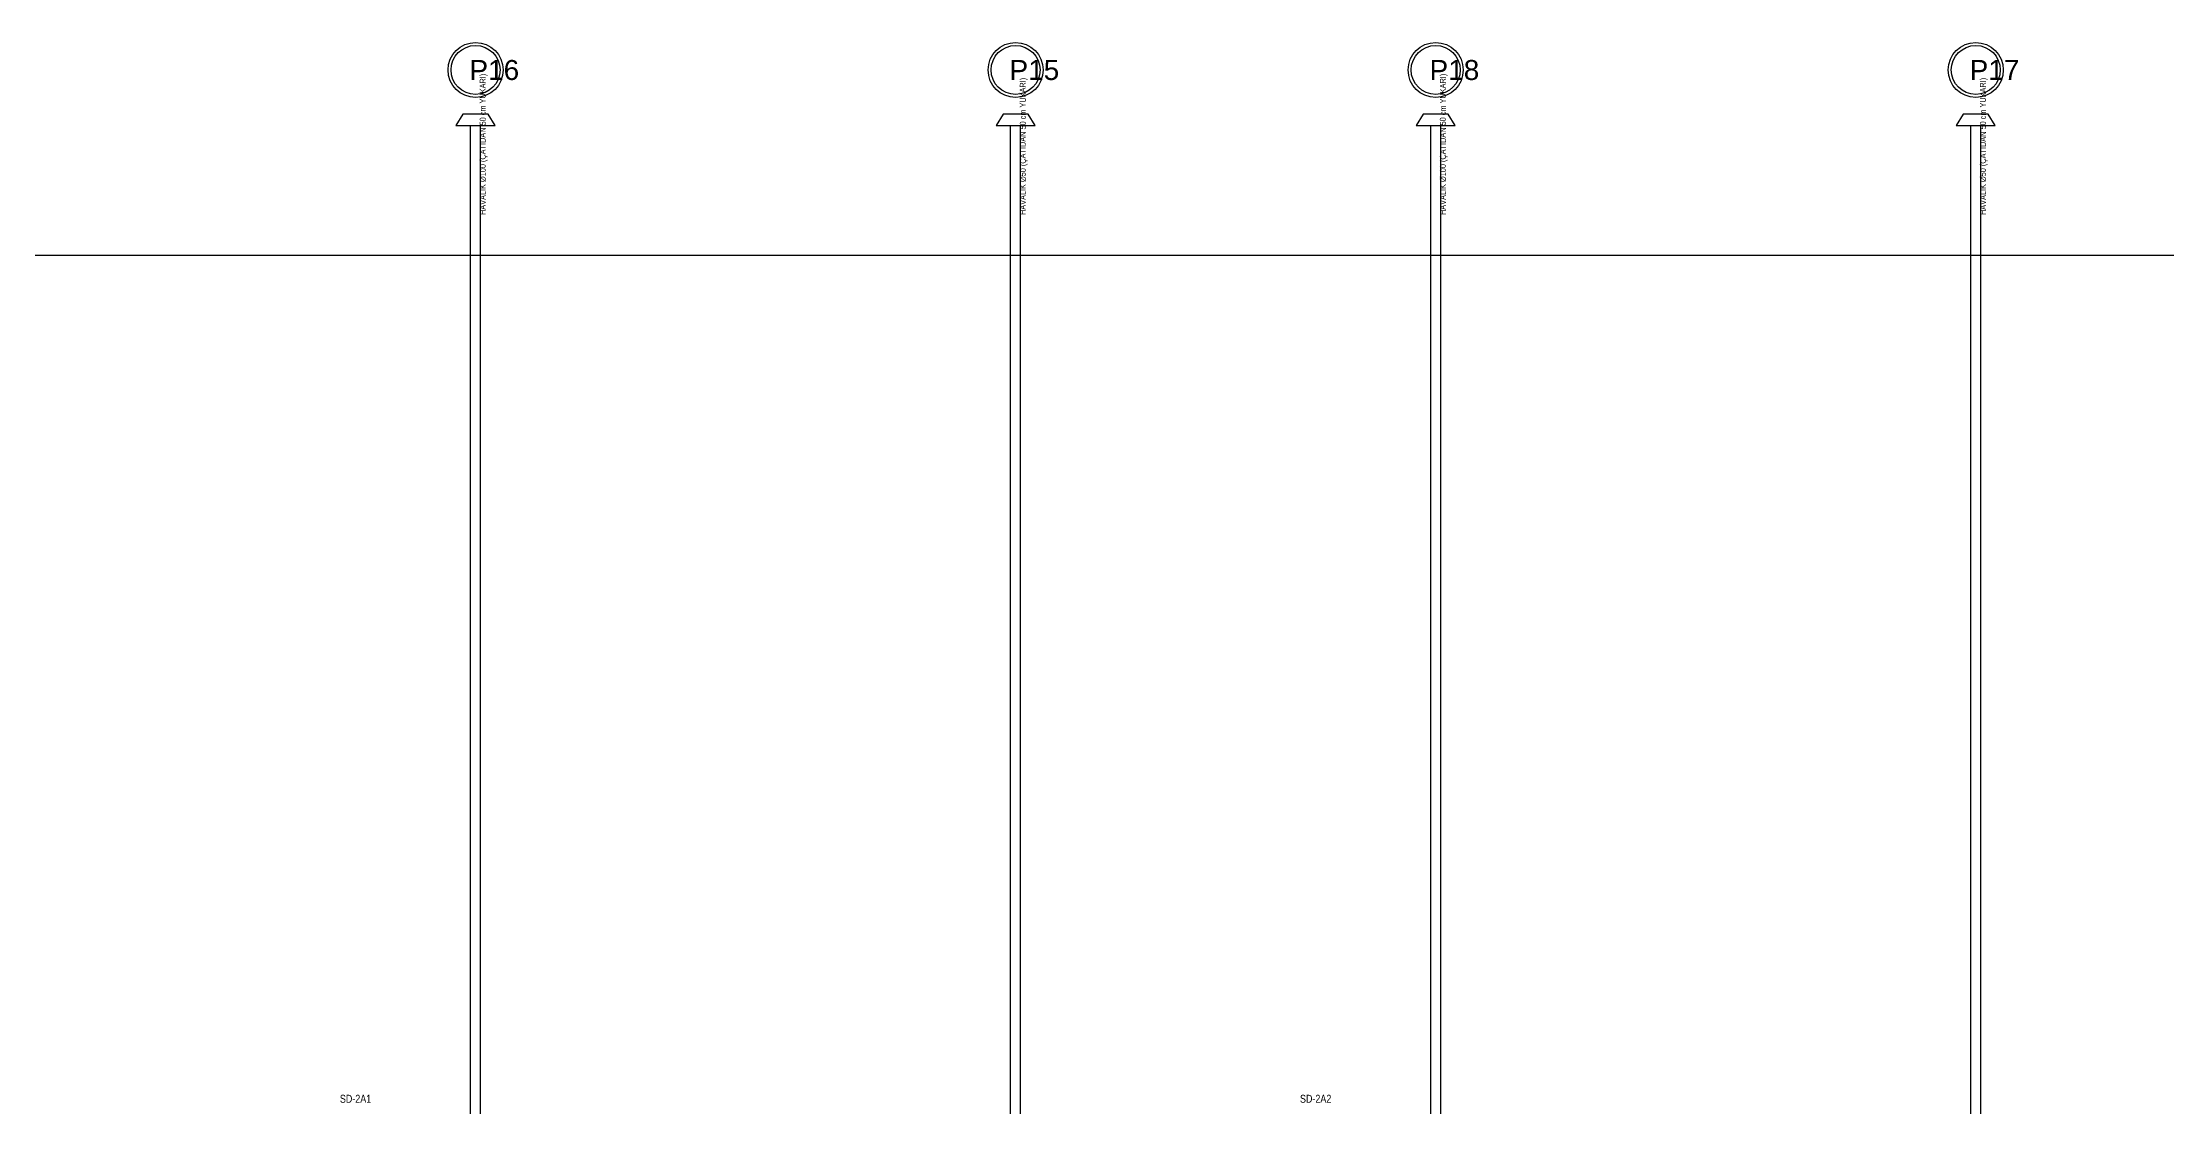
# Model space of a CAD drawing. Header units: centimetres. Extents: x 247996 to 314900, y -468471 to -440326.
# Drawn here: x 261927 to 264051, y -442951 to -441888 of the extents above; entities that cross this region are included whole.
import ezdxf
from ezdxf.enums import TextEntityAlignment as Align

# ---------------------------------------------------------------- set-up
doc = ezdxf.new("R2010")
doc.units = ezdxf.units.CM
doc.layers.add('SCOTT-MTY-PISSU-CAP', color=211, linetype='Continuous', lineweight=30)
for name, color, linetype in [('SCOTT-MTY-PISSU-KOLONNO', 211, 'Continuous'), ('SCOTT-MTY-PVC', 43, 'Continuous'), ('SCOTT-MTY-SAYAC', 3, 'Continuous'), ('SCOTT-MTY-SEMA', 8, 'Continuous')]:
    doc.layers.add(name, color=color, linetype=linetype)
doc.styles.add('ANOTATIVO', font='arial.ttf')
doc.styles.add('ROTAS', font='arial.ttf')

# ---------------------------------------------------------------- blocks, each defined once
blk = doc.blocks.new('MTY-KOLON NO PIS SU')
at = {"color": 6, "linetype": 'Continuous', "ltscale": 100}
blk.add_circle((0, 0), 27.5, dxfattribs=at)
at = {"color": 7, "linetype": 'Continuous', "ltscale": 100}
blk.add_circle((0, 0), 24.5, dxfattribs=at)
at = {"style": 'ANOTATIVO', "width": 0.65}
blk.add_attdef('K', text='', height=20, dxfattribs=at).set_placement((0, 0), align=Align.MIDDLE_LEFT)

msp = doc.modelspace()

# ---------------------------------------------------------------- linework, layer by layer
at = {"layer": 'SCOTT-MTY-PVC'}
for p, q in [((262355, -441990), (262355, -441970.4)), ((262365, -441990), (262365, -441970.4)), ((262895, -441990), (262895, -441970.4)), ((262905, -441990), (262905, -441970.4)), ((263315, -441990), (263315, -441970.4)), ((263325, -441990), (263325, -441970.4)), ((263855, -441990), (263855, -441970.4)), ((263865, -441990), (263865, -441970.4)), ((262355, -445910), (262355, -441990)), ((262365, -445910), (262365, -441990)), ((262895, -445910), (262895, -441990)), ((262905, -445910), (262905, -441990)), ((263315, -445910), (263315, -441990)), ((263325, -445910), (263325, -441990)), ((263855, -445910), (263855, -441990)), ((263865, -445910), (263865, -441990))]:
    msp.add_line(p, q, dxfattribs=at)
for points in [[(262340.4, -441970.4), (262379.6, -441970.4), (262372.6, -441959.2), (262347.4, -441959.2)], [(262880.4, -441970.4), (262919.6, -441970.4), (262912.6, -441959.2), (262887.4, -441959.2)], [(263300.4, -441970.4), (263339.6, -441970.4), (263332.6, -441959.2), (263307.4, -441959.2)], [(263840.4, -441970.4), (263879.6, -441970.4), (263872.6, -441959.2), (263847.4, -441959.2)]]:
    msp.add_lwpolyline(points, close=True, dxfattribs=at)
at = {"layer": 'SCOTT-MTY-SEMA'}
msp.add_lwpolyline([(258900, -442100), (276550, -442100)], dxfattribs=at)

# ---------------------------------------------------------------- block references
at = {"layer": 'SCOTT-MTY-PISSU-KOLONNO'}
ref = msp.add_blockref('MTY-KOLON NO PIS SU', (262360, -441915), dxfattribs=at)
ref.add_attrib('K', 'P16', (262353.9, -441925), dxfattribs={"height": 20, "style": 'ANOTATIVO'})
ref = msp.add_blockref('MTY-KOLON NO PIS SU', (262900, -441915), dxfattribs=at)
ref.add_attrib('K', 'P15', (262893.9, -441925), dxfattribs={"height": 20, "style": 'ANOTATIVO'})
ref = msp.add_blockref('MTY-KOLON NO PIS SU', (263320, -441915), dxfattribs=at)
ref.add_attrib('K', 'P18', (263313.9, -441925), dxfattribs={"height": 20, "style": 'ANOTATIVO'})
ref = msp.add_blockref('MTY-KOLON NO PIS SU', (263860, -441915), dxfattribs=at)
ref.add_attrib('K', 'P17', (263853.9, -441925), dxfattribs={"height": 20, "style": 'ANOTATIVO'})

# ---------------------------------------------------------------- texts
at = {"layer": 'SCOTT-MTY-PISSU-CAP', "style": 'ROTAS', "width": 0.8}
for s, p in [('HAVALIK Ø100 (ÇATIDAN 50 cm YUKARI)', (262372, -442060)), ('HAVALIK Ø50 (ÇATIDAN 50 cm YUKARI)', (262912, -442060)), ('HAVALIK Ø100 (ÇATIDAN 50 cm YUKARI)', (263332, -442060)), ('HAVALIK Ø50 (ÇATIDAN 50 cm YUKARI)', (263872, -442060))]:
    msp.add_text(s, height=6, rotation=90, dxfattribs=at).set_placement(p, align=Align.BOTTOM_LEFT)
at = {"layer": 'SCOTT-MTY-SAYAC', "style": 'ROTAS', "width": 0.8}
for s, p in [('SD-2A1', (262240, -442950)), ('SD-2A2', (263200, -442950))]:
    msp.add_text(s, height=8, dxfattribs=at).set_placement(p, align=Align.BOTTOM_CENTER)

doc.saveas('drawing.dxf')
